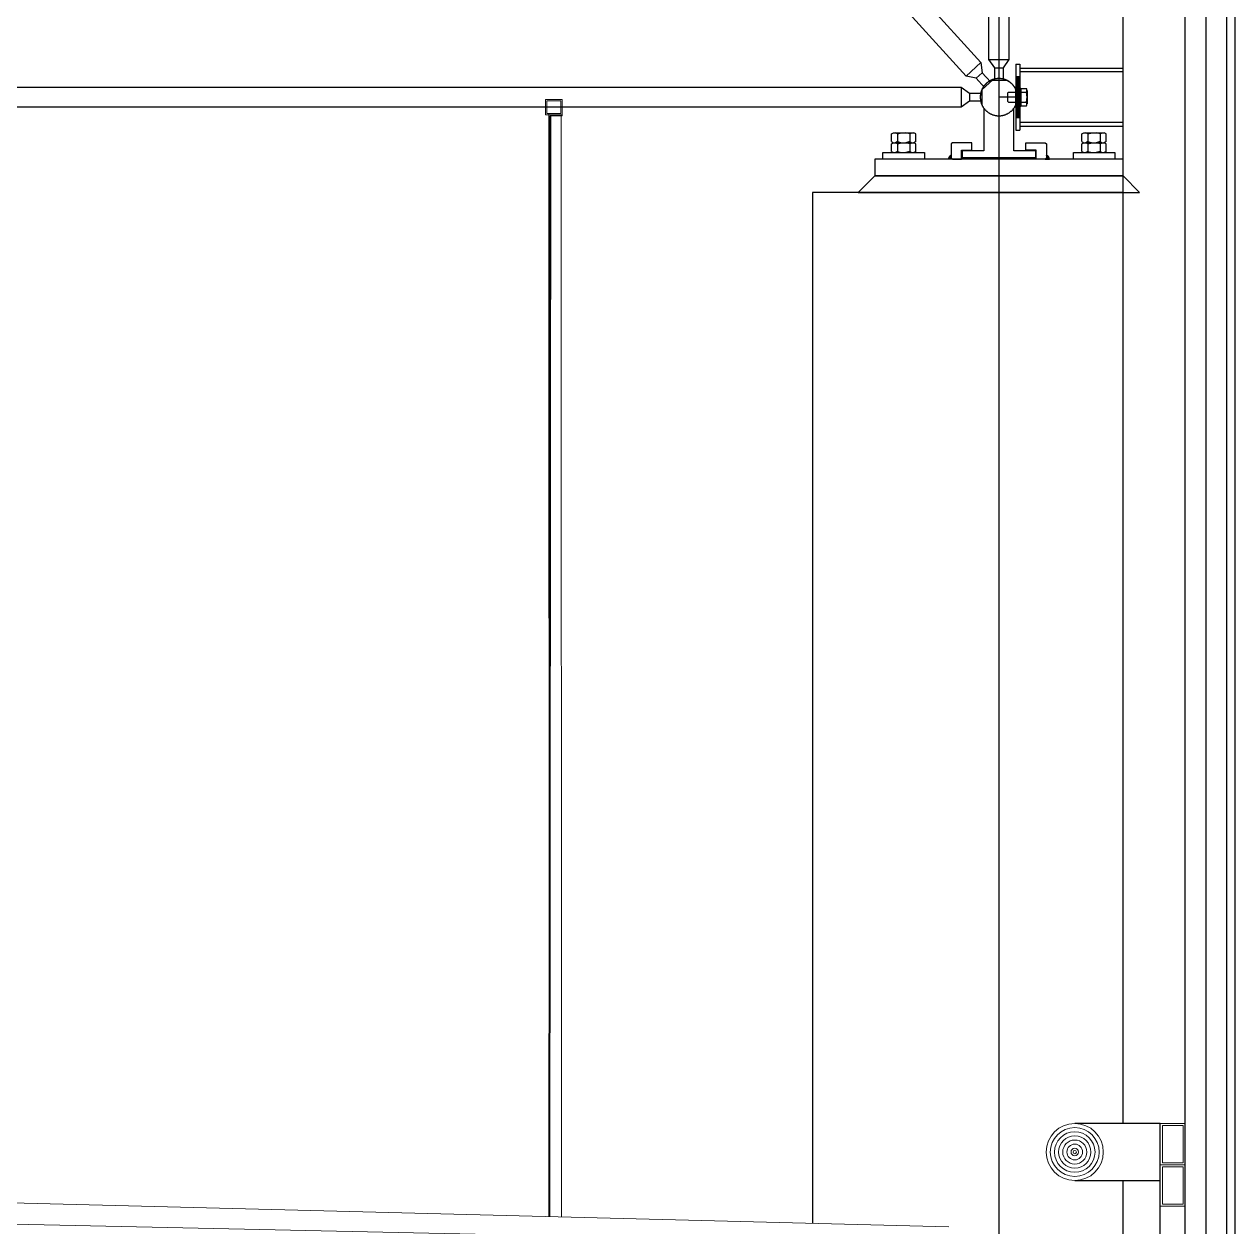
# Model space of a CAD drawing. Header units: centimetres. Extents: x 26200 to 152500, y -600 to 9300.
# Drawn here: x 146929.2 to 147221.7, y 1550.4 to 1841 of the extents above; entities that cross this region are included whole.
import ezdxf

# ---------------------------------------------------------------- set-up
doc = ezdxf.new("R2010")
doc.units = ezdxf.units.CM
doc.layers.add('ROTAS-MIMARI-KESIT', color=8, linetype='Continuous')
pattern_1 = [(225, (2.9273155, 10.320001), (0.0008838835, -0.0008838835), [])]

msp = doc.modelspace()

# ---------------------------------------------------------------- hatches: boundary and pattern name
at = {"layer": 'ROTAS-MIMARI-KESIT'}
h = msp.add_hatch(dxfattribs=at)
h.set_pattern_fill('ANSI31', color=256, scale=0.1, angle=180)
h.set_pattern_definition(pattern_1)
h.paths.add_polyline_path([(147168.8, 1822.19), (147169.8, 1822.19), (147169.8, 1823.39), (147168.8, 1823.39)])
h.paths.add_polyline_path([(147168.8, 1818.39), (147169.8, 1818.39), (147169.8, 1822.19), (147168.8, 1822.19)])
h.paths.add_polyline_path([(147168.8, 1823.39), (147169.8, 1823.39), (147169.8, 1824.59), (147168.8, 1824.59)])
h.paths.add_polyline_path([(147168.8, 1824.59), (147169.8, 1824.59), (147169.8, 1828.39), (147168.8, 1828.39)])
h = msp.add_hatch(dxfattribs=at)
h.set_pattern_fill('ANSI31', color=256, scale=0.1, angle=180)
h.set_pattern_definition(pattern_1)
h.paths.add_polyline_path([(147168.8, 1822.19), (147169.8, 1822.19), (147169.8, 1823.39), (147168.8, 1823.39)])
h.paths.add_polyline_path([(147168.8, 1822.09), (147169.8, 1822.09), (147169.8, 1822.19), (147168.8, 1822.19)])
h.paths.add_polyline_path([(147168.8, 1823.39), (147169.8, 1823.39), (147169.8, 1824.59), (147168.8, 1824.59)])
h.paths.add_polyline_path([(147168.8, 1824.59), (147169.8, 1824.59), (147169.8, 1824.69), (147168.8, 1824.69)])
for points in [[(147153.2, 1808.69), (147153.5, 1808.39), (147152.5, 1808.39), (147152.5, 1808.42), (147152.5, 1808.45), (147152.5, 1808.49), (147152.51, 1808.52), (147152.51, 1808.56), (147152.52, 1808.59), (147152.53, 1808.62), (147152.53, 1808.66), (147152.54, 1808.69), (147152.56, 1808.72), (147152.57, 1808.75), (147152.58, 1808.79), (147152.59, 1808.82), (147152.61, 1808.85), (147152.63, 1808.88), (147152.64, 1808.91), (147152.66, 1808.94), (147152.68, 1808.96), (147152.7, 1808.99), (147152.72, 1809.02), (147152.74, 1809.04), (147152.77, 1809.07), (147152.79, 1809.09), (147152.82, 1809.12), (147152.84, 1809.14), (147152.87, 1809.16), (147152.89, 1809.18), (147152.92, 1809.2), (147152.95, 1809.22), (147152.98, 1809.24), (147153.01, 1809.26), (147153.04, 1809.28), (147153.07, 1809.29), (147153.1, 1809.3), (147153.13, 1809.32), (147153.17, 1809.33), (147153.2, 1809.34)], [(147176.2, 1808.69), (147175.9, 1808.39), (147176.9, 1808.39), (147176.9, 1808.42), (147176.9, 1808.45), (147176.89, 1808.49), (147176.89, 1808.52), (147176.88, 1808.56), (147176.88, 1808.59), (147176.87, 1808.62), (147176.86, 1808.66), (147176.85, 1808.69), (147176.84, 1808.72), (147176.83, 1808.75), (147176.81, 1808.79), (147176.8, 1808.82), (147176.78, 1808.85), (147176.77, 1808.88), (147176.75, 1808.91), (147176.73, 1808.94), (147176.71, 1808.96), (147176.69, 1808.99), (147176.67, 1809.02), (147176.65, 1809.04), (147176.63, 1809.07), (147176.6, 1809.09), (147176.58, 1809.12), (147176.55, 1809.14), (147176.53, 1809.16), (147176.5, 1809.18), (147176.47, 1809.2), (147176.44, 1809.22), (147176.42, 1809.24), (147176.39, 1809.26), (147176.36, 1809.28), (147176.32, 1809.29), (147176.29, 1809.3), (147176.26, 1809.32), (147176.23, 1809.33), (147176.2, 1809.34)]]:
    msp.add_hatch(color=256, dxfattribs=at).paths.add_polyline_path(points, flags=0)

# ---------------------------------------------------------------- linework, layer by layer
at = {"layer": 'ROTAS-MIMARI-KESIT', "ltscale": 100}
for p, q in [((147209.7, 1545.88), (147209.7, 2100.39)), ((147221.7, 2100.39), (147221.7, 1545.88))]:
    msp.add_line(p, q, dxfattribs=at)
at = {"layer": 'ROTAS-MIMARI-KESIT'}
for p, q in [((147219.7, 2100.39), (147219.7, 1545.88)), ((147194.7, 1575.38), (147194.7, 2046.99)), ((147168.8, 1831.39), (147169.8, 1831.39)), ((147168.8, 1831.39), (147168.8, 1815.39)), ((147169.8, 1831.39), (147169.8, 1815.39)), ((147169.8, 1830.39), (147194.7, 1830.39)), ((147194.7, 1829.51), (147169.8, 1829.51)), ((147168.8, 1820.89), (147168.8, 1825.88)), ((147168.8, 1825.57), (147168.8, 1821.21)), ((147168.8, 1825.24), (147168.8, 1821.53)), ((147169.8, 1825.59), (147170, 1825.59)), ((147169.8, 1821.19), (147169.8, 1825.59)), ((147170, 1825.59), (147170, 1821.19)), ((147170, 1825.49), (147171.4, 1825.49)), ((147170, 1825.49), (147170, 1821.29)), ((147168.8, 1823.39), (147164.7, 1823.39)), ((147167, 1824.59), (147166.8, 1824.39)), ((147166.8, 1824.39), (147166.8, 1822.39)), ((147167, 1822.19), (147166.8, 1822.39)), ((147167, 1824.59), (147171.5, 1824.59)), ((147168.8, 1824.69), (147169.8, 1824.69)), ((147171.5, 1825.04), (147171.5, 1821.74)), ((147167, 1822.19), (147171.4, 1822.19)), ((147168.8, 1822.09), (147169.8, 1822.09)), ((147169.8, 1821.19), (147170, 1821.19)), ((147170, 1821.29), (147171.4, 1821.29)), ((147171.5, 1822.19), (147171.5, 1821.74)), ((147056.37, 1818.71), (147056.14, 1552.88)), ((147194.7, 1817.26), (147169.8, 1817.26)), ((147169.8, 1816.39), (147194.7, 1816.39)), ((147138.76, 1814.51), (147139.24, 1814.79)), ((147138.76, 1812.66), (147138.76, 1814.51)), ((147139.24, 1814.79), (147140.2, 1814.79)), ((147140.2, 1814.51), (147139.72, 1814.79)), ((147140.2, 1814.79), (147143.2, 1814.79)), ((147140.2, 1814.51), (147141.2, 1814.79)), ((147140.2, 1814.51), (147140.2, 1812.66)), ((147143.2, 1814.51), (147142.2, 1814.79)), ((147143.2, 1814.79), (147144.16, 1814.79)), ((147143.2, 1814.51), (147143.68, 1814.79)), ((147143.2, 1814.51), (147143.2, 1812.66)), ((147144.64, 1814.51), (147144.16, 1814.79)), ((147144.64, 1812.66), (147144.64, 1814.51)), ((147168.8, 1815.39), (147169.8, 1815.39)), ((147184.76, 1814.51), (147185.24, 1814.79)), ((147184.76, 1812.66), (147184.76, 1814.51)), ((147185.24, 1814.79), (147186.2, 1814.79)), ((147186.2, 1814.51), (147185.72, 1814.79)), ((147186.2, 1814.79), (147189.2, 1814.79)), ((147186.2, 1814.51), (147187.2, 1814.79)), ((147186.2, 1814.51), (147186.2, 1812.66)), ((147189.2, 1814.51), (147188.2, 1814.79)), ((147189.2, 1814.79), (147190.16, 1814.79)), ((147189.2, 1814.51), (147189.68, 1814.79)), ((147189.2, 1814.51), (147189.2, 1812.66)), ((147190.64, 1814.51), (147190.16, 1814.79)), ((147190.64, 1812.66), (147190.64, 1814.51)), ((147138.76, 1812.66), (147139.24, 1812.39)), ((147138.76, 1812.11), (147139.24, 1812.39)), ((147138.76, 1810.26), (147138.76, 1812.11)), ((147139.24, 1812.39), (147140.2, 1812.39)), ((147139.24, 1812.39), (147140.2, 1812.39)), ((147140.2, 1812.66), (147139.72, 1812.39)), ((147140.2, 1812.11), (147139.72, 1812.39)), ((147140.2, 1812.66), (147141.2, 1812.39)), ((147140.2, 1812.39), (147143.2, 1812.39)), ((147140.2, 1812.39), (147143.2, 1812.39)), ((147140.2, 1812.11), (147141.2, 1812.39)), ((147140.2, 1812.11), (147140.2, 1810.26)), ((147143.2, 1812.66), (147142.2, 1812.39)), ((147143.2, 1812.11), (147142.2, 1812.39)), ((147143.2, 1812.66), (147143.68, 1812.39)), ((147143.2, 1812.39), (147144.16, 1812.39)), ((147143.2, 1812.39), (147144.16, 1812.39)), ((147143.2, 1812.11), (147143.68, 1812.39)), ((147143.2, 1812.11), (147143.2, 1810.26)), ((147144.64, 1812.66), (147144.16, 1812.39)), ((147144.64, 1812.11), (147144.16, 1812.39)), ((147144.64, 1810.26), (147144.64, 1812.11)), ((147184.76, 1812.66), (147185.24, 1812.39)), ((147184.76, 1812.11), (147185.24, 1812.39)), ((147184.76, 1810.26), (147184.76, 1812.11)), ((147185.24, 1812.39), (147186.2, 1812.39)), ((147185.24, 1812.39), (147186.2, 1812.39)), ((147186.2, 1812.66), (147185.72, 1812.39)), ((147186.2, 1812.11), (147185.72, 1812.39)), ((147186.2, 1812.66), (147187.2, 1812.39)), ((147186.2, 1812.39), (147189.2, 1812.39)), ((147186.2, 1812.39), (147189.2, 1812.39)), ((147186.2, 1812.11), (147187.2, 1812.39)), ((147186.2, 1812.11), (147186.2, 1810.26)), ((147189.2, 1812.66), (147188.2, 1812.39)), ((147189.2, 1812.11), (147188.2, 1812.39)), ((147189.2, 1812.66), (147189.68, 1812.39)), ((147189.2, 1812.39), (147190.16, 1812.39)), ((147189.2, 1812.39), (147190.16, 1812.39)), ((147189.2, 1812.11), (147189.68, 1812.39)), ((147189.2, 1812.11), (147189.2, 1810.26)), ((147190.64, 1812.66), (147190.16, 1812.39)), ((147190.64, 1812.11), (147190.16, 1812.39)), ((147190.64, 1810.26), (147190.64, 1812.11)), ((147138.76, 1810.26), (147139.24, 1809.99)), ((147139.24, 1809.99), (147140.2, 1809.99)), ((147140.2, 1810.26), (147139.72, 1809.99)), ((147140.2, 1810.26), (147141.2, 1809.99)), ((147140.2, 1809.99), (147143.2, 1809.99)), ((147143.2, 1810.26), (147142.2, 1809.99)), ((147143.2, 1810.26), (147143.68, 1809.99)), ((147143.2, 1809.99), (147144.16, 1809.99)), ((147144.64, 1810.26), (147144.16, 1809.99)), ((147184.76, 1810.26), (147185.24, 1809.99)), ((147185.24, 1809.99), (147186.2, 1809.99)), ((147186.2, 1810.26), (147185.72, 1809.99)), ((147186.2, 1810.26), (147187.2, 1809.99)), ((147186.2, 1809.99), (147189.2, 1809.99)), ((147189.2, 1810.26), (147188.2, 1809.99)), ((147189.2, 1810.26), (147189.68, 1809.99)), ((147189.2, 1809.99), (147190.16, 1809.99)), ((147190.64, 1810.26), (147190.16, 1809.99)), ((147203.7, 1575.38), (147183.03, 1575.38)), ((147203.7, 1555.38), (147203.7, 1575.38)), ((147209.7, 1555.38), (147209.7, 1575.38)), ((147183.03, 1561.57), (147203.7, 1561.57)), ((147194.7, 1503.77), (147194.7, 1561.57)), ((147203.7, 1535.39), (147203.7, 1555.38)), ((147209.7, 1535.39), (147209.7, 1555.38))]:
    msp.add_line(p, q, dxfattribs=at)
at = {"layer": 'ROTAS-MIMARI-KESIT', "ltscale": 0.005}
msp.add_line((147214.7, 2099.39), (147214.7, 1545.88), dxfattribs=at)
at = {"layer": 'ROTAS-MIMARI-KESIT', "lineweight": 0}
for p, q in [((147056.37, 1822.81), (147056.17, 1822.81)), ((147055.99, 1552.88), (147056.17, 1818.72)), ((147056.17, 1817.41), (147056.17, 1813.31)), ((147056.57, 1819.11), (147059.17, 1819.11)), ((147059.17, 1818.91), (147056.57, 1818.91)), ((147059.17, 1819.11), (147059.17, 1818.91)), ((147203.7, 1575.38), (147209.7, 1575.38)), ((147204.2, 1574.88), (147204.2, 1565.88)), ((147204.2, 1574.88), (147209.2, 1574.88)), ((147209.2, 1565.88), (147209.2, 1574.88)), ((147203.7, 1565.38), (147209.7, 1565.38)), ((147204.2, 1565.88), (147209.2, 1565.88)), ((147204.2, 1564.88), (147204.2, 1555.88)), ((147204.2, 1564.88), (147209.2, 1564.88)), ((147209.2, 1555.88), (147209.2, 1564.88)), ((146849.16, 1558.17), (147152.6, 1550.41)), ((147203.7, 1555.38), (147209.7, 1555.38)), ((147204.2, 1555.88), (147209.2, 1555.88)), ((146849.16, 1552.67), (147157.08, 1546.04))]:
    msp.add_line(p, q, dxfattribs=at)
at = {"layer": 'ROTAS-MIMARI-KESIT'}
for points in [[(147164.7, 2658.48), (147164.7, 925.39)], [(147163.7, 1827.49), (147163.7, 1830.49), (147162.28, 1832.49), (147162.28, 1979.29), (147163.7, 1981.29), (147163.7, 1984.29)], [(147165.7, 1984.29), (147165.7, 1981.29), (147167.11, 1979.29), (147167.11, 1832.49), (147165.7, 1830.49), (147165.7, 1827.49)], [(147156.79, 1828.5), (147160.36, 1831.74)], [(147162.28, 1832.49), (147167.11, 1832.49)], [(147159.18, 1827.97), (147160.66, 1829.31)], [(147163.7, 1830.49), (147165.7, 1830.49)], [(146868.8, 1824.39), (146871.8, 1824.39), (146873.8, 1825.8), (147155.6, 1825.8), (147157.6, 1824.39), (147160.6, 1824.39)], [(147155.6, 1825.8), (147155.6, 1820.97)], [(147168.3, 1820.69), (147168.38, 1820.81), (147168.47, 1820.93), (147168.55, 1821.06), (147168.63, 1821.19), (147168.7, 1821.33), (147168.77, 1821.46), (147168.83, 1821.61), (147168.89, 1821.75), (147168.94, 1821.9), (147168.97, 1821.97), (147168.99, 1822.05), (147169.02, 1822.12), (147169.04, 1822.2), (147169.06, 1822.28), (147169.08, 1822.35), (147169.09, 1822.43), (147169.11, 1822.51), (147169.13, 1822.59), (147169.14, 1822.67), (147169.15, 1822.74), (147169.16, 1822.82), (147169.17, 1822.9), (147169.18, 1822.98), (147169.19, 1823.06), (147169.19, 1823.14), (147169.19, 1823.22), (147169.2, 1823.3), (147169.2, 1823.38), (147169.2, 1823.46), (147169.19, 1823.54), (147169.19, 1823.62), (147169.19, 1823.7), (147169.18, 1823.78), (147169.17, 1823.86), (147169.16, 1823.94), (147169.15, 1824.01), (147169.14, 1824.09), (147169.11, 1824.25), (147169.08, 1824.4), (147169.04, 1824.55), (147169, 1824.7), (147168.95, 1824.84), (147168.9, 1824.99), (147168.85, 1825.13), (147168.79, 1825.27), (147168.72, 1825.4), (147168.65, 1825.53), (147168.58, 1825.66), (147168.5, 1825.79), (147168.42, 1825.92), (147168.33, 1826.04), (147168.24, 1826.17), (147168.14, 1826.29), (147168.04, 1826.4), (147167.93, 1826.52), (147167.87, 1826.58), (147167.82, 1826.63), (147167.76, 1826.68), (147167.7, 1826.74), (147167.64, 1826.79), (147167.58, 1826.84), (147167.52, 1826.89), (147167.46, 1826.94), (147167.39, 1826.99), (147167.33, 1827.04), (147167.26, 1827.08), (147167.2, 1827.13), (147167.13, 1827.17), (147167.06, 1827.21), (147166.99, 1827.26), (147166.93, 1827.3), (147166.86, 1827.34), (147166.79, 1827.37), (147166.71, 1827.41), (147166.64, 1827.44), (147166.57, 1827.48), (147166.5, 1827.51), (147166.43, 1827.54), (147166.35, 1827.57), (147166.28, 1827.6), (147166.2, 1827.63), (147166.13, 1827.65), (147166.05, 1827.68), (147165.9, 1827.72), (147165.75, 1827.76), (147165.6, 1827.79), (147165.45, 1827.82), (147165.3, 1827.85), (147165.15, 1827.86), (147165, 1827.88), (147164.85, 1827.88), (147164.7, 1827.89), (147164.55, 1827.88), (147164.4, 1827.88), (147164.25, 1827.86), (147164.1, 1827.85), (147163.95, 1827.82), (147163.79, 1827.79), (147163.64, 1827.76), (147163.49, 1827.72), (147163.34, 1827.68), (147163.27, 1827.65), (147163.19, 1827.63), (147163.12, 1827.6), (147163.04, 1827.57), (147162.97, 1827.54), (147162.9, 1827.51), (147162.82, 1827.48), (147162.75, 1827.44), (147162.68, 1827.41), (147162.61, 1827.37), (147162.54, 1827.34), (147162.47, 1827.3), (147162.4, 1827.26), (147162.33, 1827.21), (147162.26, 1827.17), (147162.2, 1827.13), (147162.13, 1827.08), (147162.07, 1827.04), (147162, 1826.99), (147161.94, 1826.94), (147161.88, 1826.89), (147161.81, 1826.84), (147161.75, 1826.79), (147161.69, 1826.74), (147161.64, 1826.68), (147161.58, 1826.63), (147161.52, 1826.58), (147161.47, 1826.52), (147161.36, 1826.4), (147161.26, 1826.29), (147161.16, 1826.17), (147161.07, 1826.04), (147160.98, 1825.92), (147160.89, 1825.79), (147160.81, 1825.66), (147160.74, 1825.53), (147160.67, 1825.4), (147160.61, 1825.27), (147160.55, 1825.13), (147160.49, 1824.99), (147160.44, 1824.84), (147160.39, 1824.7), (147160.35, 1824.55), (147160.31, 1824.4), (147160.28, 1824.25), (147160.25, 1824.09), (147160.24, 1824.01), (147160.23, 1823.94), (147160.22, 1823.86), (147160.21, 1823.78), (147160.21, 1823.7), (147160.2, 1823.62), (147160.2, 1823.54), (147160.2, 1823.46), (147160.2, 1823.38), (147160.2, 1823.3), (147160.2, 1823.22), (147160.2, 1823.14), (147160.21, 1823.06), (147160.22, 1822.98), (147160.22, 1822.9), (147160.23, 1822.82), (147160.24, 1822.74), (147160.26, 1822.67), (147160.27, 1822.59), (147160.28, 1822.51), (147160.3, 1822.43), (147160.32, 1822.35), (147160.34, 1822.28), (147160.36, 1822.2), (147160.38, 1822.12), (147160.4, 1822.05), (147160.43, 1821.97), (147160.45, 1821.9), (147160.51, 1821.75), (147160.56, 1821.61), (147160.63, 1821.46), (147160.7, 1821.33), (147160.77, 1821.19), (147160.85, 1821.06), (147160.93, 1820.93), (147161.01, 1820.81), (147161.1, 1820.69)], [(147160.57, 1825.17), (147163.31, 1827.67)], [(147160.6, 1825.24), (147160.6, 1821.53)], [(147162.84, 1827.49), (147166.55, 1827.49)], [(147160.6, 1822.39), (147157.6, 1822.39), (147155.6, 1820.97), (146873.8, 1820.97), (146871.8, 1822.39), (146868.8, 1822.39)], [(147157.6, 1824.39), (147157.6, 1822.39)], [(147164.7, 1823.39), (147164.7, 1808.39)], [(147161.1, 1820.69), (147161.1, 1810.39)], [(147168.3, 1810.39), (147168.3, 1820.69)], [(147153.2, 1809.34), (147153.18, 1809.33), (147153.16, 1809.33), (147153.14, 1809.32), (147153.13, 1809.32), (147153.11, 1809.31), (147153.09, 1809.3), (147153.07, 1809.29), (147153.06, 1809.28), (147153.04, 1809.28), (147153.02, 1809.27), (147153.01, 1809.26), (147152.99, 1809.25), (147152.97, 1809.24), (147152.96, 1809.23), (147152.94, 1809.22), (147152.92, 1809.2), (147152.91, 1809.19), (147152.89, 1809.18), (147152.87, 1809.17), (147152.86, 1809.16), (147152.84, 1809.14), (147152.83, 1809.13), (147152.81, 1809.12), (147152.8, 1809.1), (147152.78, 1809.09), (147152.77, 1809.07), (147152.76, 1809.06), (147152.74, 1809.04), (147152.73, 1809.03), (147152.72, 1809.01), (147152.7, 1808.99), (147152.69, 1808.98), (147152.68, 1808.96), (147152.67, 1808.94), (147152.66, 1808.93), (147152.65, 1808.91), (147152.64, 1808.89), (147152.62, 1808.88), (147152.62, 1808.86), (147152.61, 1808.84), (147152.6, 1808.82), (147152.59, 1808.8), (147152.58, 1808.78), (147152.57, 1808.77), (147152.56, 1808.75), (147152.56, 1808.73), (147152.55, 1808.71), (147152.54, 1808.69), (147152.54, 1808.67), (147152.53, 1808.65), (147152.53, 1808.63), (147152.52, 1808.61), (147152.52, 1808.59), (147152.52, 1808.58), (147152.51, 1808.56), (147152.51, 1808.54), (147152.51, 1808.52), (147152.5, 1808.5), (147152.5, 1808.48), (147152.5, 1808.46), (147152.5, 1808.44), (147152.5, 1808.42), (147152.5, 1808.41), (147152.5, 1808.39)], [(147153.5, 1808.39), (147152.5, 1808.39)], [(147153.5, 1808.39), (147153.2, 1808.69)], [(147161.1, 1810.39), (147155.8, 1810.39)], [(147155.8, 1810.39), (147155.8, 1808.79)], [(147155.8, 1808.79), (147173.6, 1808.79)], [(147156, 1808.39), (147156, 1808.59)], [(147156, 1808.59), (147173.39, 1808.59)], [(147173.39, 1808.39), (147156, 1808.39)], [(147156.05, 1808.59), (147156.05, 1808.79)], [(147173.6, 1810.39), (147168.3, 1810.39)], [(147173.35, 1808.59), (147173.35, 1808.79)], [(147173.39, 1808.39), (147173.39, 1808.59)], [(147173.6, 1808.79), (147173.6, 1810.39)], [(147175.9, 1808.39), (147176.2, 1808.69)], [(147175.9, 1808.39), (147176.9, 1808.39)], [(147176.9, 1808.39), (147176.9, 1808.41), (147176.9, 1808.42), (147176.9, 1808.44), (147176.89, 1808.46), (147176.89, 1808.48), (147176.89, 1808.5), (147176.89, 1808.52), (147176.89, 1808.54), (147176.88, 1808.56), (147176.88, 1808.58), (147176.88, 1808.59), (147176.87, 1808.61), (147176.87, 1808.63), (147176.86, 1808.65), (147176.86, 1808.67), (147176.85, 1808.69), (147176.84, 1808.71), (147176.84, 1808.73), (147176.83, 1808.75), (147176.82, 1808.77), (147176.82, 1808.78), (147176.81, 1808.8), (147176.8, 1808.82), (147176.79, 1808.84), (147176.78, 1808.86), (147176.77, 1808.88), (147176.76, 1808.89), (147176.75, 1808.91), (147176.74, 1808.93), (147176.73, 1808.94), (147176.72, 1808.96), (147176.7, 1808.98), (147176.69, 1808.99), (147176.68, 1809.01), (147176.67, 1809.03), (147176.65, 1809.04), (147176.64, 1809.06), (147176.63, 1809.07), (147176.61, 1809.09), (147176.6, 1809.1), (147176.58, 1809.12), (147176.57, 1809.13), (147176.55, 1809.14), (147176.54, 1809.16), (147176.52, 1809.17), (147176.51, 1809.18), (147176.49, 1809.19), (147176.47, 1809.2), (147176.46, 1809.22), (147176.44, 1809.23), (147176.42, 1809.24), (147176.41, 1809.25), (147176.39, 1809.26), (147176.37, 1809.27), (147176.36, 1809.28), (147176.34, 1809.28), (147176.32, 1809.29), (147176.3, 1809.3), (147176.29, 1809.31), (147176.27, 1809.32), (147176.25, 1809.32), (147176.23, 1809.33), (147176.22, 1809.33), (147176.2, 1809.34)], [(147119.7, 1800.39), (147119.7, 1551.25)], [(147194.7, 1800.39), (147119.7, 1800.39)]]:
    msp.add_lwpolyline(points, dxfattribs=at)
for points in [[(147161.2, 1825.75), (147159.18, 1827.97), (147156.79, 1828.5), (147019.03, 1980.03), (147018.73, 1982.46), (147016.72, 1984.68), (147018.2, 1986.03), (147020.21, 1983.81), (147022.61, 1983.28), (147160.36, 1831.74), (147160.66, 1829.31), (147162.68, 1827.09)], [(147169.2, 1823.39), (147169.2, 1823.49), (147169.19, 1823.59), (147169.19, 1823.69), (147169.18, 1823.79), (147169.17, 1823.89), (147169.16, 1824), (147169.14, 1824.1), (147169.12, 1824.21), (147169.1, 1824.31), (147169.08, 1824.41), (147169.05, 1824.52), (147169.02, 1824.62), (147168.99, 1824.73), (147168.96, 1824.83), (147168.92, 1824.94), (147168.88, 1825.04), (147168.84, 1825.15), (147168.79, 1825.25), (147168.75, 1825.35), (147168.69, 1825.45), (147168.64, 1825.55), (147168.58, 1825.65), (147168.53, 1825.75), (147168.46, 1825.85), (147168.4, 1825.94), (147168.33, 1826.04), (147168.26, 1826.13), (147168.19, 1826.22), (147168.12, 1826.31), (147168.04, 1826.4), (147167.96, 1826.49), (147167.88, 1826.57), (147167.8, 1826.65), (147167.71, 1826.73), (147167.62, 1826.81), (147167.53, 1826.88), (147167.44, 1826.95), (147167.35, 1827.02), (147167.26, 1827.09), (147167.16, 1827.15), (147167.06, 1827.21), (147166.96, 1827.27), (147166.86, 1827.33), (147166.76, 1827.38), (147166.66, 1827.43), (147166.56, 1827.48), (147166.46, 1827.53), (147166.35, 1827.57), (147166.25, 1827.61), (147166.15, 1827.65), (147166.04, 1827.68), (147165.94, 1827.71), (147165.83, 1827.74), (147165.73, 1827.77), (147165.62, 1827.79), (147165.52, 1827.81), (147165.41, 1827.83), (147165.31, 1827.84), (147165.2, 1827.86), (147165.1, 1827.87), (147165, 1827.88), (147164.9, 1827.88), (147164.8, 1827.89), (147164.7, 1827.89), (147164.6, 1827.89), (147164.5, 1827.88), (147164.4, 1827.88), (147164.29, 1827.87), (147164.19, 1827.86), (147164.09, 1827.84), (147163.98, 1827.83), (147163.88, 1827.81), (147163.77, 1827.79), (147163.67, 1827.77), (147163.56, 1827.74), (147163.46, 1827.71), (147163.35, 1827.68), (147163.25, 1827.65), (147163.15, 1827.61), (147163.04, 1827.57), (147162.94, 1827.53), (147162.83, 1827.48), (147162.73, 1827.43), (147162.63, 1827.38), (147162.53, 1827.33), (147162.43, 1827.27), (147162.33, 1827.21), (147162.24, 1827.15), (147162.14, 1827.09), (147162.04, 1827.02), (147161.95, 1826.95), (147161.86, 1826.88), (147161.77, 1826.81), (147161.68, 1826.73), (147161.6, 1826.65), (147161.52, 1826.57), (147161.43, 1826.49), (147161.36, 1826.4), (147161.28, 1826.31), (147161.2, 1826.22), (147161.13, 1826.13), (147161.06, 1826.04), (147161, 1825.94), (147160.93, 1825.85), (147160.87, 1825.75), (147160.81, 1825.65), (147160.75, 1825.55), (147160.7, 1825.45), (147160.65, 1825.35), (147160.6, 1825.25), (147160.56, 1825.15), (147160.51, 1825.04), (147160.47, 1824.94), (147160.44, 1824.83), (147160.4, 1824.73), (147160.37, 1824.62), (147160.34, 1824.52), (147160.32, 1824.41), (147160.29, 1824.31), (147160.27, 1824.21), (147160.25, 1824.1), (147160.24, 1824), (147160.23, 1823.89), (147160.22, 1823.79), (147160.21, 1823.69), (147160.2, 1823.59), (147160.2, 1823.49), (147160.2, 1823.39), (147160.2, 1823.29), (147160.2, 1823.19), (147160.21, 1823.08), (147160.22, 1822.98), (147160.23, 1822.88), (147160.24, 1822.78), (147160.25, 1822.67), (147160.27, 1822.57), (147160.29, 1822.46), (147160.32, 1822.36), (147160.34, 1822.25), (147160.37, 1822.15), (147160.4, 1822.04), (147160.44, 1821.94), (147160.47, 1821.83), (147160.51, 1821.73), (147160.56, 1821.63), (147160.6, 1821.52), (147160.65, 1821.42), (147160.7, 1821.32), (147160.75, 1821.22), (147160.81, 1821.12), (147160.87, 1821.02), (147160.93, 1820.92), (147161, 1820.83), (147161.06, 1820.73), (147161.13, 1820.64), (147161.2, 1820.55), (147161.28, 1820.46), (147161.36, 1820.37), (147161.43, 1820.29), (147161.52, 1820.2), (147161.6, 1820.12), (147161.68, 1820.04), (147161.77, 1819.97), (147161.86, 1819.89), (147161.95, 1819.82), (147162.04, 1819.75), (147162.14, 1819.68), (147162.24, 1819.62), (147162.33, 1819.56), (147162.43, 1819.5), (147162.53, 1819.44), (147162.63, 1819.39), (147162.73, 1819.34), (147162.83, 1819.29), (147162.94, 1819.25), (147163.04, 1819.2), (147163.15, 1819.16), (147163.25, 1819.13), (147163.35, 1819.09), (147163.46, 1819.06), (147163.56, 1819.03), (147163.67, 1819.01), (147163.77, 1818.98), (147163.88, 1818.96), (147163.98, 1818.94), (147164.09, 1818.93), (147164.19, 1818.92), (147164.29, 1818.9), (147164.4, 1818.9), (147164.5, 1818.89), (147164.6, 1818.89), (147164.7, 1818.89), (147164.8, 1818.89), (147164.9, 1818.89), (147165, 1818.9), (147165.1, 1818.9), (147165.2, 1818.92), (147165.31, 1818.93), (147165.41, 1818.94), (147165.52, 1818.96), (147165.62, 1818.98), (147165.73, 1819.01), (147165.83, 1819.03), (147165.94, 1819.06), (147166.04, 1819.09), (147166.15, 1819.13), (147166.25, 1819.16), (147166.35, 1819.2), (147166.46, 1819.25), (147166.56, 1819.29), (147166.66, 1819.34), (147166.76, 1819.39), (147166.86, 1819.44), (147166.96, 1819.5), (147167.06, 1819.56), (147167.16, 1819.62), (147167.26, 1819.68), (147167.35, 1819.75), (147167.44, 1819.82), (147167.53, 1819.89), (147167.62, 1819.97), (147167.71, 1820.04), (147167.8, 1820.12), (147167.88, 1820.2), (147167.96, 1820.29), (147168.04, 1820.37), (147168.12, 1820.46), (147168.19, 1820.55), (147168.26, 1820.64), (147168.33, 1820.73), (147168.4, 1820.83), (147168.46, 1820.92), (147168.53, 1821.02), (147168.58, 1821.12), (147168.64, 1821.22), (147168.69, 1821.32), (147168.75, 1821.42), (147168.79, 1821.52), (147168.84, 1821.63), (147168.88, 1821.73), (147168.92, 1821.83), (147168.96, 1821.94), (147168.99, 1822.04), (147169.02, 1822.15), (147169.05, 1822.25), (147169.08, 1822.36), (147169.1, 1822.46), (147169.12, 1822.57), (147169.14, 1822.67), (147169.16, 1822.78), (147169.17, 1822.88), (147169.18, 1822.98), (147169.19, 1823.08), (147169.19, 1823.19), (147169.2, 1823.29)], [(147158.2, 1812.39), (147153.5, 1812.39), (147153.2, 1812.09), (147153.2, 1808.69), (147153.5, 1808.39), (147155.7, 1808.39), (147155.7, 1810.59), (147158.2, 1810.59)], [(147171.2, 1812.39), (147175.9, 1812.39), (147176.2, 1812.09), (147176.2, 1808.69), (147175.9, 1808.39), (147173.7, 1808.39), (147173.7, 1810.59), (147171.2, 1810.59)], [(147134.7, 1804.39), (147194.7, 1804.39), (147194.7, 1808.39), (147134.7, 1808.39)], [(147130.7, 1800.39), (147198.7, 1800.39), (147194.7, 1804.39), (147134.7, 1804.39)]]:
    msp.add_lwpolyline(points, close=True, dxfattribs=at)
at = {"layer": 'ROTAS-MIMARI-KESIT', "lineweight": 0}
for points in [[(147059.17, 1819.11), (147055.17, 1819.11), (147055.17, 1822.81), (147059.17, 1822.81)], [(147058.87, 1819.41), (147055.47, 1819.41), (147055.47, 1822.51), (147058.87, 1822.51)], [(147056.17, 1817.13), (147056.17, 1818.13), (147056.37, 1818.13), (147056.37, 1817.13)], [(147058.17, 1819.11), (147057.17, 1819.11), (147057.17, 1818.91), (147058.17, 1818.91)]]:
    msp.add_lwpolyline(points, close=True, dxfattribs=at)
for points in [[(147055.96, 1819.41), (147056.01, 1575.38)], [(147059.02, 1552.8), (147058.96, 1819.11)]]:
    msp.add_lwpolyline(points, dxfattribs=at)
at = {"layer": 'ROTAS-MIMARI-KESIT', "elevation": 0}
for points in [[(147146.7, 1809.99), (147146.7, 1808.39), (147136.7, 1808.39), (147136.7, 1809.99), (147146.7, 1809.99)], [(147192.7, 1809.99), (147192.7, 1808.39), (147182.7, 1808.39), (147182.7, 1809.99), (147192.7, 1809.99)]]:
    msp.add_lwpolyline(points, dxfattribs=at)
at = {"layer": 'ROTAS-MIMARI-KESIT', "lineweight": 0}
for radius in [6.9, 5.9, 4.9, 3.9, 2.9, 1.9, 0.902, 0.402]:
    msp.add_circle((147183.03, 1568.48), radius, dxfattribs=at)
at = {"layer": 'ROTAS-MIMARI-KESIT'}
for centre, radius, start, end in [((147170.43, 1825.04), 1.06, -25.0576, 25.0576), ((147164.25, 1823.39), 7.25, -9.5273, 9.5273), ((147170.43, 1821.74), 1.06, -25.0576, 25.0576)]:
    msp.add_arc(centre, radius, start, end, dxfattribs=at)
at = {"layer": 'ROTAS-MIMARI-KESIT', "lineweight": 0}
for radius in [0.4, 0.2]:
    msp.add_arc((147056.57, 1818.71), radius, 90, 180, dxfattribs=at)

doc.saveas('drawing.dxf')
